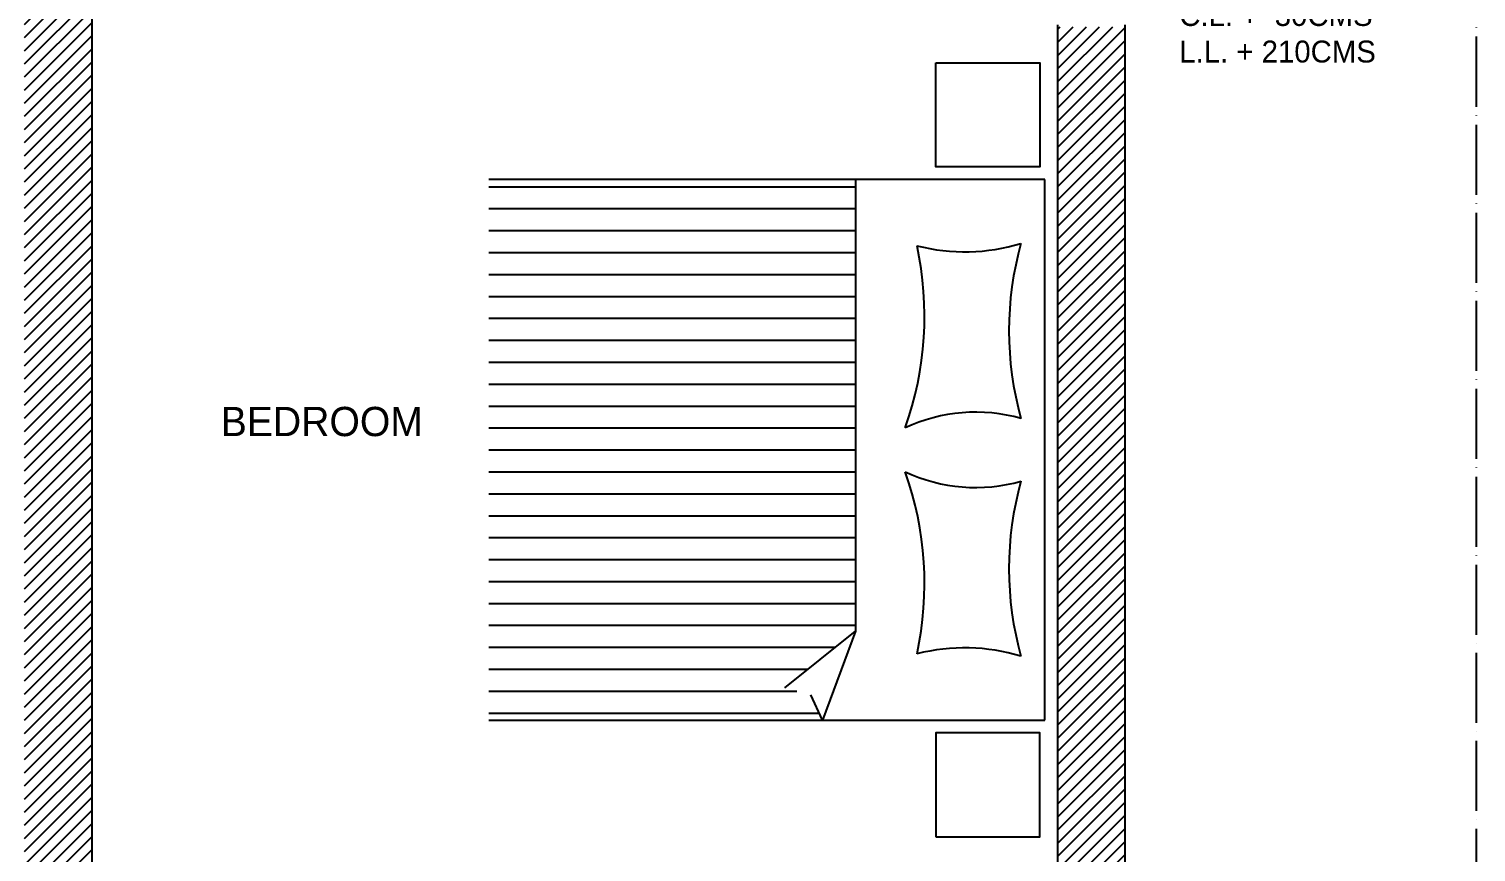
# Model space of a CAD drawing. Header units: metres. Extents: x -16 to 65907, y -5261 to 15511.
# Drawn here: x 18326.7 to 18821.3, y 6650.5 to 6932 of the extents above; entities that cross this region are included whole.
import ezdxf

# ---------------------------------------------------------------- set-up
doc = ezdxf.new("R2010")
doc.units = ezdxf.units.M
doc.linetypes.add('ACAD_ISO04W100', pattern=[30, 24, -3, 0, -3])
doc.layers.get('0').update_dxf_attribs({"color": 6})
for name, color, linetype in [('BC-BOUNDARY', 3, 'ACAD_ISO04W100'), ('BC-DIMENSION', 8, 'Continuous'), ('BC-FURNITURE', 5, 'Continuous'), ('BC-TEXT', 7, 'Continuous'), ('BC-WALLS', 1, 'Continuous')]:
    doc.layers.add(name, color=color, linetype=linetype)
doc.styles.add('BC-1IN50-1', font='FreeSans.ttf', dxfattribs={"height": 10})

# ---------------------------------------------------------------- blocks, each defined once
blk = doc.blocks.new('A$C1802797060')
h = blk.add_hatch()
h.set_pattern_fill('ANSI31', color=256, scale=60, angle=315, style=0)
h.set_pattern_definition([(0, (-91.719, -51.977), (2e-15, 7.5), [])])
h.paths.add_polyline_path([(125.3, 224.83), (0, 224.83), (0, 39.83), (114, 39.83), (109.97, 48.51), (101.08, 50.93), (125.3, 70.33)])
at = {"layer": 'BC-FURNITURE'}
for p, q in [((190, 224.83), (0, 224.83)), ((125.3, 224.83), (125.3, 70.33)), ((190, 39.83), (190, 224.83)), ((101.08, 50.93), (125.3, 70.33)), ((125.3, 70.33), (114, 39.83)), ((114, 39.83), (109.97, 48.51)), ((0, 39.83), (190, 39.83))]:
    blk.add_line(p, q, dxfattribs=at)
for points in [[(152.75, 264.66), (188.3, 264.63), (188.28, 229.08), (152.73, 229.11)], [(152.75, 0), (188.3, 0.02), (188.28, 35.57), (152.73, 35.55)]]:
    blk.add_lwpolyline(points, close=True, dxfattribs=at)
for centre, radius, start, end in [((162.61, 265.92), 65.87, 255.6575, 286.9499), ((288.58, 173.04), 110.87, 164.3673, 195.6765), ((35.09, 178.06), 113.78, 340.3798, 12.1998), ((166.4, 88.04), 57.16, 74.3325, 114.9851), ((35.09, 86.59), 113.78, 347.8002, 19.6202), ((166.4, 176.61), 57.16, 245.0149, 285.6675), ((288.58, 91.62), 110.87, 164.3235, 195.6327), ((162.61, -1.27), 65.87, 73.0501, 104.3425)]:
    blk.add_arc(centre, radius, start, end, dxfattribs=at)

msp = doc.modelspace()

# ---------------------------------------------------------------- hatches: boundary and pattern name
at = {"layer": 'BC-DIMENSION', "linetype": 'Continuous'}
h = msp.add_hatch(dxfattribs=at)
h.set_pattern_fill('ANSI31', color=256, style=0)
h.set_pattern_definition([(45, (-1743.164, 9158.644), (-2.24506403, 2.24506403), [])])
h.paths.add_polyline_path([(18701.213, 6617.597), (18701.213, 6932.716), (18688.213, 6932.716), (18685.153, 6932.716), (18680.866, 6932.716), (18679.344, 6932.716), (18678.213, 6932.716), (18678.213, 6617.597)])
h.paths.add_polyline_path([(18574.213, 6490.587), (18574.213, 6513.587), (18348.213, 6513.587), (18348.213, 6944.216), (18325.213, 6944.216), (18325.213, 6680.016), (18325.213, 6513.587), (18315.213, 6513.587), (18315.213, 6503.587), (18325.213, 6503.587), (18325.213, 6490.587)])
h.paths.add_polyline_path([(18225.213, 6503.587), (18225.213, 6513.587), (18044.213, 6513.587), (18044.213, 6490.587), (18215.213, 6490.587), (18215.213, 6503.587)])
h.paths.add_polyline_path([(18193.213, 6657.016), (18193.213, 6680.016), (18051.312, 6680.016), (18051.326, 6657.016)])
h.paths.add_polyline_path([(17862.213, 6780.016), (17862.213, 6934.216), (17849.213, 6934.216), (17846.153, 6934.216), (17841.866, 6934.216), (17840.344, 6934.216), (17839.213, 6934.216), (17839.213, 6780.016), (17842.274, 6780.016), (17846.561, 6780.016), (17848.083, 6780.016), (17849.213, 6780.016)])
h.paths.add_polyline_path([(17862.213, 6645.587), (17862.213, 6680.016), (17839.213, 6680.016), (17839.213, 6645.587)])

# ---------------------------------------------------------------- linework, layer by layer
at = {"layer": 'BC-BOUNDARY'}
msp.add_line((18821.255, 7501.251), (18821.255, 6199.027), dxfattribs=at)
at = {"layer": 'BC-WALLS'}
for p, q in [((18348.213, 6944.216), (18348.213, 6513.587)), ((18678.213, 6933.426), (18678.213, 6617.597)), ((18701.213, 6933.426), (18701.213, 6617.597))]:
    msp.add_line(p, q, dxfattribs=at)

# ---------------------------------------------------------------- block references
at = {"layer": 'BC-FURNITURE'}
msp.add_blockref('A$C1802797060', (18483.907, 6655.721), dxfattribs=at)

# ---------------------------------------------------------------- texts
at = {"layer": 'BC-TEXT', "style": 'BC-1IN50-1'}
for s, insert, char_height, width, attachment_point in [('{\\fUbuntu|b0|i0|c0|p34;\\C7;C.L. +  30CMS}\\P{\\fUbuntu|b0|i0|c0|p34;\\C7;L.L. + 210CMS}', (18719.835, 6930.454), 7.5, 105.17023, 4), ('{\\fUbuntu|b0|i0|c0|p34;{\\C7;BEDROOM}}', (18426.805, 6797.664), 10, 156.4473, 5)]:
    msp.add_mtext(s, dxfattribs=dict(at, insert=insert, char_height=char_height, width=width, attachment_point=attachment_point))

doc.saveas('drawing.dxf')
